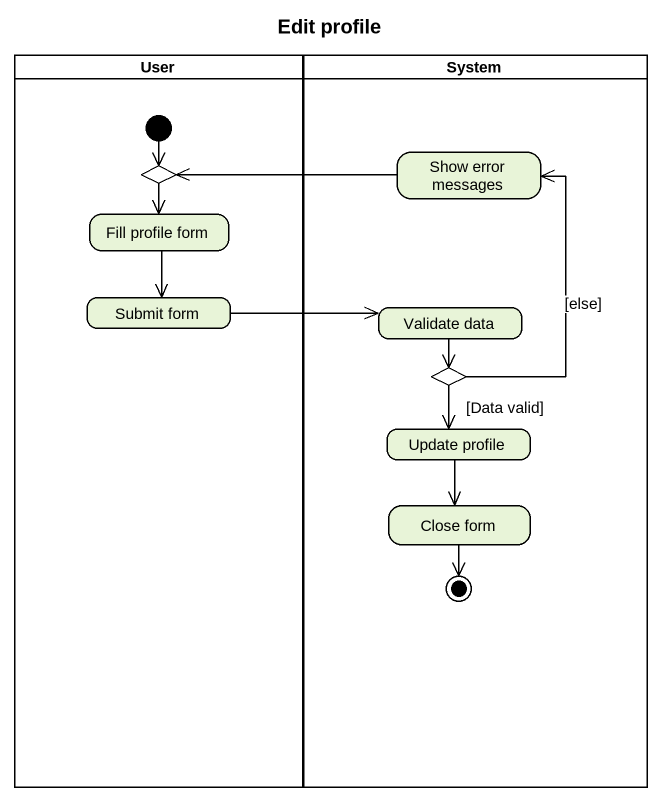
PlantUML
@startuml
title Edit profile
hide empty description
state User <<partition>> {
  state choice1 <<choice>>
  state "Fill profile form" as Fill_profile_form
  state "Submit form" as Submit_form
  [*] --> choice1
}
state System <<partition>> {
  state "Show error messages" as Show_error_messages
  state "Validate data" as Validate_data
  state choice2 <<choice>>
  state "Update profile" as Update_profile
  state "Close form" as Close_form
  Close_form --> [*]
}
choice1 --> Fill_profile_form
Show_error_messages -left-> choice1
Fill_profile_form --> Submit_form
Submit_form -right-> Validate_data
Validate_data --> choice2
choice2 -up-> Show_error_messages : [else]
choice2 --> Update_profile : [Data valid]
Update_profile --> Close_form
@enduml
